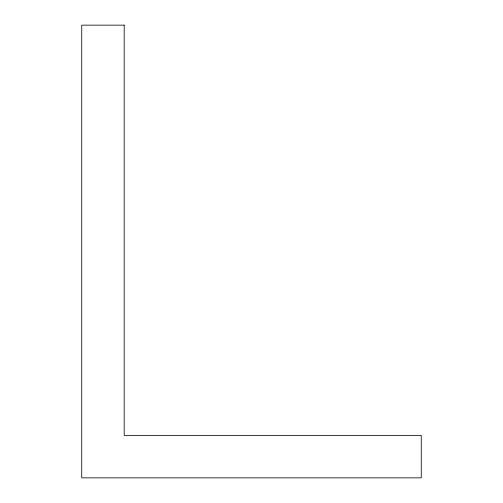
<?xml version="1.0" encoding="UTF-8"?>
<svg xmlns="http://www.w3.org/2000/svg" width="503" height="503" viewBox="0 0 503 503"><rect width="100%" height="100%" fill="white"/><g stroke="black" fill="none" stroke-linecap="round" stroke-linejoin="round"><path stroke-width="0.75" d="M124.178 25.15L81.737 25.15L81.737 477.85L421.263 477.85L421.263 435.409L124.178 435.409L124.178 25.15"/></g></svg>
